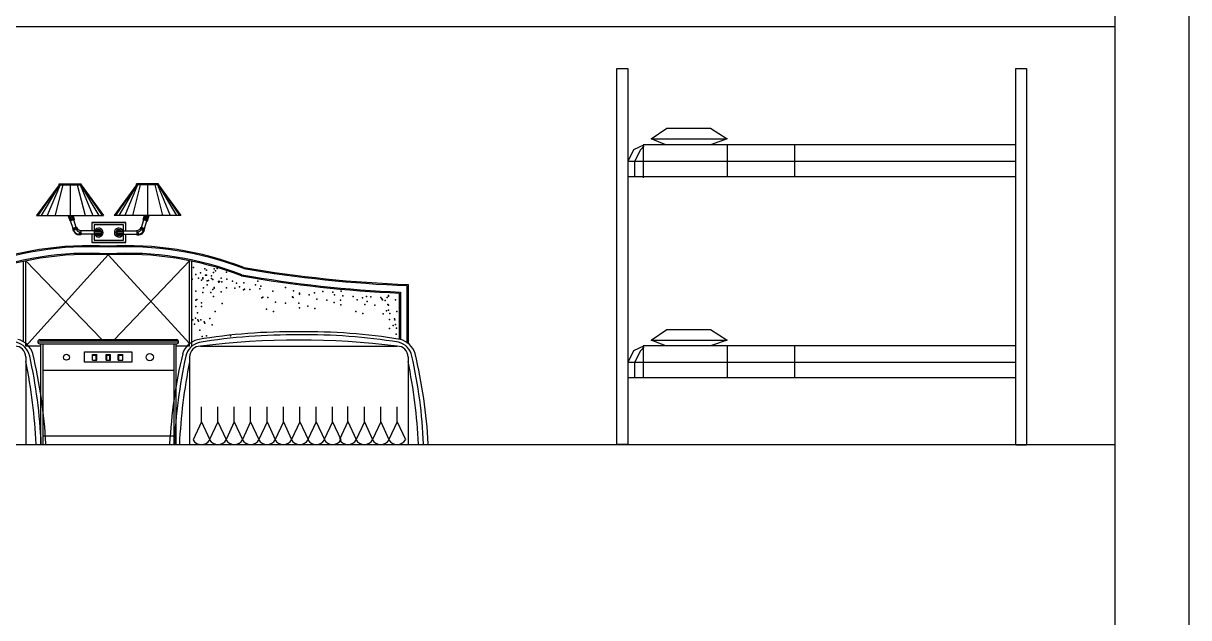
# Model space of a CAD drawing. Header units: inches. Extents: x 18.5 to 61, y 8.5 to 33.3.
# Drawn here: x 55.67 to 61, y 23.83 to 26.55 of the extents above; entities that cross this region are included whole.
import ezdxf

# ---------------------------------------------------------------- set-up
doc = ezdxf.new("R2010")
doc.units = ezdxf.units.IN
doc.header["$MEASUREMENT"] = 0
for name, color, linetype in [('02', 2, 'Continuous'), ('1', 1, 'Continuous'), ('kadrbm', 4, 'Continuous')]:
    doc.layers.add(name, color=color, linetype=linetype)

# ---------------------------------------------------------------- blocks, each defined once
blk = doc.blocks.new('kadrbm')
at = {"layer": 'kadrbm', "color": 4}
blk.add_lwpolyline([(0, 0), (0, 24.7972), (21, 24.7972), (21, 0), (0, 0)], close=True, dxfattribs=at)
blk.add_lwpolyline([(20.6631, 0.3257), (20.6631, 24.4603), (0.3369, 24.4603), (0.3369, 0.3257), (20.6631, 0.3257)], dxfattribs=at)

msp = doc.modelspace()

# ---------------------------------------------------------------- linework, layer by layer
at = {"layer": '02'}
for p, q in [((60.2125, 26.3404), (60.2616, 26.3404)), ((60.2125, 25.9904), (58.5073, 25.9904)), ((55.8322, 25.8067), (55.7293, 25.667)), ((55.8322, 25.8067), (55.7356, 25.667)), ((55.8339, 25.8067), (55.7505, 25.667)), ((55.8368, 25.8067), (55.7783, 25.667)), ((55.8494, 25.8067), (55.8127, 25.6646)), ((55.8322, 25.8122), (55.9326, 25.8122)), ((55.8322, 25.8067), (55.8322, 25.8122)), ((55.8322, 25.8067), (55.9326, 25.8067)), ((55.8824, 25.8067), (55.8824, 25.667)), ((55.9155, 25.8067), (55.9515, 25.667)), ((55.9281, 25.8067), (55.9866, 25.667)), ((55.931, 25.8067), (56.0144, 25.667)), ((55.9326, 25.8067), (55.9326, 25.8122)), ((55.9326, 25.8067), (56.0293, 25.667)), ((55.9326, 25.8067), (56.0356, 25.667)), ((56.187, 25.8067), (56.084, 25.667)), ((56.187, 25.8067), (56.0903, 25.667)), ((56.1887, 25.8067), (56.1052, 25.667)), ((56.1916, 25.8067), (56.133, 25.667)), ((56.2042, 25.8067), (56.1681, 25.667)), ((56.2874, 25.8122), (56.187, 25.8122)), ((56.187, 25.8067), (56.187, 25.8122)), ((56.2874, 25.8067), (56.187, 25.8067)), ((56.2372, 25.8067), (56.2372, 25.667)), ((56.2702, 25.8067), (56.3063, 25.667)), ((56.2828, 25.8067), (56.3414, 25.667)), ((56.2857, 25.8067), (56.3692, 25.667)), ((56.2874, 25.8067), (56.2874, 25.8122)), ((56.2874, 25.8067), (56.3904, 25.667)), ((56.2874, 25.8067), (56.3841, 25.667)), ((55.7293, 25.667), (56.0356, 25.667)), ((55.8826, 25.6418), (55.8742, 25.667)), ((55.8836, 25.6421), (55.8753, 25.667)), ((55.8861, 25.6399), (55.8771, 25.667)), ((55.8895, 25.6441), (55.8819, 25.667)), ((55.8996, 25.6475), (55.8826, 25.6418)), ((55.8969, 25.6078), (55.8852, 25.6427)), ((55.8959, 25.6462), (55.889, 25.667)), ((55.9004, 25.6446), (55.8929, 25.667)), ((55.9012, 25.648), (55.8957, 25.667)), ((55.9022, 25.6483), (55.8968, 25.667)), ((55.9022, 25.6483), (55.8996, 25.6475)), ((55.9098, 25.6121), (55.8996, 25.6475)), ((56.1373, 25.6348), (55.9829, 25.6348)), ((55.9829, 25.6348), (55.9829, 25.5964)), ((56.1356, 25.6331), (55.9846, 25.6331)), ((55.9929, 25.6248), (55.9929, 25.5539)), ((56.1273, 25.6248), (55.9929, 25.6248)), ((56.0653, 25.6348), (56.0662, 25.6356)), ((56.067, 25.6348), (56.0662, 25.6356)), ((56.3904, 25.667), (56.084, 25.667)), ((56.1273, 25.5539), (56.1273, 25.6248)), ((56.1373, 25.5962), (56.1373, 25.6348)), ((56.2099, 25.6121), (56.2201, 25.6475)), ((56.2175, 25.6483), (56.2229, 25.667)), ((56.2175, 25.6483), (56.237, 25.6418)), ((56.2185, 25.648), (56.224, 25.667)), ((56.2193, 25.6446), (56.2267, 25.667)), ((56.2228, 25.6078), (56.2344, 25.6427)), ((56.2237, 25.6462), (56.2307, 25.667)), ((56.2301, 25.6441), (56.2378, 25.667)), ((56.2335, 25.6399), (56.2425, 25.667)), ((56.236, 25.6421), (56.2443, 25.667)), ((56.237, 25.6418), (56.2454, 25.667)), ((55.9122, 25.6129), (55.8946, 25.607)), ((55.8984, 25.5956), (55.8946, 25.607)), ((55.9, 25.595), (55.8958, 25.6074)), ((55.9016, 25.5964), (55.8977, 25.6081)), ((55.9057, 25.5978), (55.9018, 25.6094)), ((55.908, 25.6083), (55.9072, 25.6112)), ((55.9096, 25.6088), (55.9086, 25.6117)), ((55.9122, 25.6128), (55.9122, 25.6129)), ((55.9317, 25.5787), (55.9218, 25.5787)), ((55.9317, 25.5859), (55.9223, 25.5859)), ((56.0189, 25.5815), (55.9223, 25.5815)), ((55.9317, 25.593), (55.9306, 25.593)), ((55.9317, 25.5992), (55.9317, 25.5787)), ((56.0189, 25.5962), (55.9317, 25.5962)), ((55.9829, 25.5815), (55.9829, 25.544)), ((56.0221, 25.5924), (55.9914, 25.5924)), ((56.0221, 25.5853), (55.9914, 25.5853)), ((56.0138, 25.5787), (55.9914, 25.5787)), ((56.0976, 25.5924), (56.1282, 25.5924)), ((56.0976, 25.5853), (56.1282, 25.5853)), ((56.1007, 25.5962), (56.188, 25.5962)), ((56.1007, 25.5815), (56.1973, 25.5815)), ((56.1059, 25.5787), (56.1282, 25.5787)), ((56.1373, 25.544), (56.1373, 25.5815)), ((56.188, 25.5992), (56.188, 25.5787)), ((56.188, 25.593), (56.189, 25.593)), ((56.188, 25.5859), (56.1973, 25.5859)), ((56.188, 25.5787), (56.1979, 25.5787)), ((56.2074, 25.6128), (56.2075, 25.6129)), ((56.2075, 25.6129), (56.225, 25.607)), ((56.2101, 25.6088), (56.211, 25.6117)), ((56.2116, 25.6083), (56.2125, 25.6112)), ((56.2139, 25.5978), (56.2178, 25.6094)), ((56.2181, 25.5964), (56.222, 25.6081)), ((56.2197, 25.595), (56.2238, 25.6074)), ((56.2212, 25.5956), (56.225, 25.607)), ((55.9829, 25.544), (56.1373, 25.544)), ((55.9846, 25.5456), (56.1356, 25.5456)), ((55.9929, 25.5539), (56.1273, 25.5539)), ((55.6695, 25.0889), (55.6695, 25.4568)), ((55.6795, 25.0691), (56.0572, 25.4868)), ((55.6795, 25.0691), (55.6795, 25.4589)), ((55.6795, 25.4589), (56.0281, 25.0991)), ((56.0572, 25.4868), (56.4299, 25.0805)), ((56.4299, 25.4599), (56.0858, 25.0991)), ((56.4299, 25.0691), (56.4299, 25.4599)), ((56.4399, 25.0691), (56.4399, 25.4579)), ((57.43, 25.3512), (57.43, 25.0819)), ((57.39, 25.3116), (57.39, 25.1004)), ((57.395, 25.3164), (57.395, 25.1004)), ((57.425, 25.3464), (57.425, 25.0819)), ((55.7351, 25.0894), (56.3793, 25.0894)), ((55.7427, 25.0991), (56.3716, 25.0991)), ((55.7427, 25.0961), (56.3766, 25.0961)), ((55.7472, 25.0691), (55.6795, 25.0691)), ((55.7427, 25.0791), (56.3716, 25.0791)), ((55.7472, 25.0791), (55.7472, 24.6191)), ((55.7572, 25.0791), (55.7572, 24.6191)), ((55.947, 25.0431), (55.947, 24.9954)), ((56.1653, 25.0411), (55.949, 25.0411)), ((55.9848, 25.0302), (56.0048, 25.0302)), ((55.9848, 25.0043), (55.9848, 25.0302)), ((55.9878, 25.0272), (56.0018, 25.0272)), ((56.0018, 25.0073), (56.0018, 25.0272)), ((56.0048, 25.0043), (56.0048, 25.0302)), ((56.0472, 25.0302), (56.0672, 25.0302)), ((56.0472, 25.0043), (56.0472, 25.0302)), ((56.0502, 25.0272), (56.0642, 25.0272)), ((56.0502, 25.0073), (56.0502, 25.0272)), ((56.0642, 25.0073), (56.0642, 25.0272)), ((56.0672, 25.0043), (56.0672, 25.0302)), ((56.1035, 25.0302), (56.1235, 25.0302)), ((56.1035, 25.0043), (56.1035, 25.0302)), ((56.1065, 25.0272), (56.1205, 25.0272)), ((56.1065, 25.0073), (56.1065, 25.0272)), ((56.1235, 25.0043), (56.1235, 25.0302)), ((56.1673, 24.9954), (56.1673, 25.0431)), ((56.3572, 25.0791), (56.3572, 24.6191)), ((56.3672, 25.0791), (56.3672, 24.6191)), ((56.4299, 25.0691), (56.3672, 25.0691)), ((56.4799, 25.0691), (57.38, 25.0691)), ((55.6795, 25.02), (55.6795, 24.6183)), ((55.949, 24.9974), (56.1653, 24.9974)), ((55.9848, 25.0043), (56.0048, 25.0043)), ((56.0472, 25.0043), (56.0672, 25.0043)), ((56.1035, 25.0043), (56.1235, 25.0043)), ((56.43, 25.0222), (56.43, 24.6183)), ((57.43, 25.02), (57.43, 24.6183)), ((55.7572, 24.9591), (56.3572, 24.9591)), ((56.4841, 24.7225), (56.4841, 24.791)), ((56.5594, 24.723), (56.5594, 24.7915)), ((56.6344, 24.723), (56.6344, 24.7915)), ((56.7094, 24.723), (56.7094, 24.7915)), ((56.7844, 24.723), (56.7844, 24.7915)), ((56.8594, 24.723), (56.8594, 24.7915)), ((56.9344, 24.723), (56.9344, 24.7915)), ((57.0094, 24.723), (57.0094, 24.7915)), ((57.0844, 24.723), (57.0844, 24.7915)), ((57.1549, 24.7237), (57.1549, 24.7921)), ((57.2302, 24.723), (57.2302, 24.7915)), ((57.3052, 24.723), (57.3052, 24.7915)), ((57.3802, 24.723), (57.3802, 24.7915)), ((56.4841, 24.7225), (56.4464, 24.6404)), ((56.4841, 24.7225), (56.5219, 24.6404)), ((56.5594, 24.723), (56.5216, 24.641)), ((56.5594, 24.723), (56.5971, 24.641)), ((56.6344, 24.723), (56.5966, 24.641)), ((56.6344, 24.723), (56.6721, 24.641)), ((56.7094, 24.723), (56.6716, 24.641)), ((56.7094, 24.723), (56.7471, 24.641)), ((56.7844, 24.723), (56.7466, 24.641)), ((56.7844, 24.723), (56.8221, 24.641)), ((56.8594, 24.723), (56.8216, 24.641)), ((56.8594, 24.723), (56.8971, 24.641)), ((56.9344, 24.723), (56.8966, 24.641)), ((56.9344, 24.723), (56.9721, 24.641)), ((57.0094, 24.723), (56.9716, 24.641)), ((57.0094, 24.723), (57.0471, 24.641)), ((57.0844, 24.723), (57.0466, 24.641)), ((57.0844, 24.723), (57.1221, 24.641)), ((57.1549, 24.7237), (57.1169, 24.641)), ((57.1549, 24.7237), (57.1929, 24.641)), ((57.2302, 24.723), (57.1925, 24.641)), ((57.2302, 24.723), (57.2679, 24.641)), ((57.3052, 24.723), (57.2675, 24.641)), ((57.3052, 24.723), (57.3429, 24.641)), ((57.3802, 24.723), (57.3425, 24.641)), ((57.3802, 24.723), (57.4179, 24.641)), ((55.7572, 24.6591), (56.3572, 24.6591))]:
    msp.add_line(p, q, dxfattribs=at)
msp.add_lwpolyline([(58.3868, 26.3404), (58.4359, 26.3404), (58.4359, 24.6183), (58.3868, 24.6183)], close=True, dxfattribs=at)
for points in [[(60.2125, 24.6154), (60.2125, 26.3404)], [(60.2616, 26.3404), (60.2616, 24.6154)], [(58.5431, 26.0171), (58.6145, 26.0662), (58.8153, 26.0662), (58.8912, 26.0171), (58.8153, 25.9904)], [(58.5118, 25.9904), (58.4627, 25.9681), (58.4359, 25.9146)], [(58.5073, 25.9904), (58.5073, 25.8395)], [(58.61, 25.9904), (58.5431, 26.0171), (58.8868, 26.0171)], [(58.8912, 25.9904), (58.8912, 25.8439)], [(59.1992, 25.9904), (59.1992, 25.8439)], [(58.5118, 25.9859), (58.494, 25.9681), (58.4672, 25.9146), (58.4672, 25.8484)], [(60.2125, 25.9146), (58.4359, 25.9146)], [(60.2125, 25.8439), (58.4359, 25.8439)], [(58.5431, 25.0967), (58.6145, 25.1457), (58.8153, 25.1457), (58.8912, 25.0967), (58.8153, 25.07)], [(58.61, 25.07), (58.5431, 25.0967), (58.8868, 25.0967)], [(58.5118, 25.07), (58.4627, 25.0477), (58.4359, 24.9942)], [(58.5118, 25.0655), (58.494, 25.0477), (58.4672, 24.9942), (58.4672, 24.9235)], [(58.5073, 25.07), (58.5073, 24.9235)], [(60.2125, 25.07), (58.5073, 25.07)], [(58.8912, 25.07), (58.8912, 24.9235)], [(59.1992, 25.07), (59.1992, 24.9235)], [(60.2125, 24.9942), (58.4359, 24.9942)], [(60.2125, 24.9235), (58.4359, 24.9235)], [(60.2616, 24.6154), (60.2125, 24.6154)]]:
    msp.add_lwpolyline(points, dxfattribs=at)
for centre, radius in [((55.8659, 25.0183), 0.0137), ((56.2473, 25.0183), 0.0167)]:
    msp.add_circle(centre, radius, dxfattribs=at)
for centre, radius, start, end in [((55.9218, 25.6023), 0.023, 198.4714, 270), ((55.9223, 25.6034), 0.0219, 198.4714, 270), ((55.9306, 25.6149), 0.0235, 196.1008, 272.6013), ((55.9306, 25.6181), 0.0192, 196.1008, 273.1964), ((56.0138, 25.5889), 0.0206, 209.413, 150.587), ((56.0138, 25.5889), 0.014, 226.1102, 133.8898), ((56.0138, 25.5889), 0.00903, 270, 90), ((56.1059, 25.5889), 0.0206, 29.413, 330.587), ((56.1059, 25.5889), 0.014, 46.1102, 313.8898), ((56.1059, 25.5889), 0.00903, 90, 270), ((56.189, 25.6181), 0.0192, 266.8036, 343.8992), ((56.189, 25.6149), 0.0235, 267.3987, 343.8992), ((56.1973, 25.6034), 0.0219, 270, 341.5286), ((56.1979, 25.6034), 0.0246, 270, 341.5286), ((55.9754, 24.0229), 1.5063, 86.8892, 111.009), ((55.9754, 24.0229), 1.5013, 86.8789, 111.009), ((56.1389, 24.0229), 1.5063, 68.991, 93.1108), ((56.1389, 24.0229), 1.5013, 68.9722, 93.1211), ((55.9754, 24.0229), 1.4713, 86.8152, 111.1856), ((55.9754, 24.0229), 1.4663, 86.8043, 111.1856), ((56.1389, 24.0229), 1.4713, 68.8627, 93.1848), ((56.1389, 24.0229), 1.4663, 68.8434, 93.1957), ((57.6356, 31.0027), 5.6602, 260.256, 267.8681), ((57.6356, 31.0027), 5.6552, 260.261, 267.9169), ((57.6453, 31.0043), 5.6984, 260.1256, 267.4319), ((57.6453, 31.0043), 5.6934, 260.1305, 267.48), ((56.8926, 22.5704), 2.564, 89.1648, 99.5857), ((56.9735, 22.5705), 2.564, 80.5518, 90.9727), ((55.6144, 25.0043), 0.0854, 13.1531, 75.0622), ((55.6191, 25.0058), 0.0971, 17.8136, 75.2435), ((55.7454, 25.0891), 0.0104, 105.0517, 254.9483), ((56.3689, 25.0891), 0.0104, 285.0517, 74.9483), ((56.4906, 25.0047), 0.0971, 104.894, 162.3238), ((56.4954, 25.0032), 0.0854, 105.0753, 166.9844), ((56.8932, 22.5589), 2.5615, 89.1757, 99.4376), ((56.93, 21.4213), 3.6755, 82.9667, 97.0333), ((56.973, 22.559), 2.5615, 80.6998, 90.9618), ((57.365, 25.0043), 0.0854, 13.1531, 75.0622), ((57.3697, 25.0058), 0.0971, 17.8136, 75.2435), ((55.6295, 25.0191), 0.05, 0, 90), ((53.4594, 24.4937), 2.3164, 3.1544, 13.5267), ((58.6516, 24.4978), 2.3164, 166.6108, 176.9831), ((56.4799, 25.0191), 0.05, 90, 180), ((57.38, 25.0191), 0.05, 0, 90), ((55.21, 24.4937), 2.3164, 3.1544, 13.5267), ((53.2194, 24.4954), 2.5114, 2.8668, 11.5685), ((53.3926, 24.5153), 2.3605, 2.5701, 12.4391), ((58.7184, 24.5195), 2.3605, 167.6983, 177.5673), ((58.8916, 24.5001), 2.5114, 168.569, 177.2707), ((54.9699, 24.4954), 2.5114, 2.8668, 11.5685), ((55.1431, 24.5153), 2.3605, 2.5701, 12.4391), ((56.4816, 24.6581), 0.0394, 206.581, 273.3711), ((56.4866, 24.6581), 0.0394, 266.6289, 333.419), ((56.5569, 24.6586), 0.0394, 206.581, 273.3711), ((56.5619, 24.6586), 0.0394, 266.6289, 333.419), ((56.6319, 24.6586), 0.0394, 206.581, 273.3711), ((56.6369, 24.6586), 0.0394, 266.6289, 333.419), ((56.7069, 24.6586), 0.0394, 206.581, 273.3711), ((56.7119, 24.6586), 0.0394, 266.6289, 333.419), ((56.7819, 24.6586), 0.0394, 206.581, 273.3711), ((56.7869, 24.6586), 0.0394, 266.6289, 333.419), ((56.8569, 24.6586), 0.0394, 206.581, 273.3711), ((56.8619, 24.6586), 0.0394, 266.6289, 333.419), ((56.9319, 24.6586), 0.0394, 206.581, 273.3711), ((56.9369, 24.6586), 0.0394, 266.6289, 333.419), ((57.0069, 24.6586), 0.0394, 206.581, 273.3711), ((57.0119, 24.6586), 0.0394, 266.6289, 333.419), ((57.0819, 24.6586), 0.0394, 206.581, 273.3711), ((57.0869, 24.6586), 0.0394, 266.6289, 333.419), ((57.1527, 24.6586), 0.0394, 206.581, 273.3711), ((57.1577, 24.6586), 0.0394, 266.6289, 333.419), ((57.2277, 24.6586), 0.0394, 206.581, 273.3711), ((57.2327, 24.6586), 0.0394, 266.6289, 333.419), ((57.3027, 24.6586), 0.0394, 206.581, 273.3711), ((57.3077, 24.6586), 0.0394, 266.6289, 333.419), ((57.3777, 24.6586), 0.0394, 206.581, 273.3711), ((57.3827, 24.6586), 0.0394, 266.6289, 333.419)]:
    msp.add_arc(centre, radius, start, end, dxfattribs=at)
for p in [(56.4482, 25.4291), (56.4802, 25.404), (56.5002, 25.4221), (56.5076, 25.4161), (56.5396, 25.4061), (56.5422, 25.4221), (56.5486, 25.4131), (56.5556, 25.4251), (56.5872, 25.4251), (56.5992, 25.407), (56.4422, 25.375), (56.4582, 25.3971), (56.4712, 25.3801), (56.4842, 25.3711), (56.4902, 25.381), (56.4902, 25.3771), (56.5032, 25.3931), (56.5076, 25.3931), (56.5106, 25.3681), (56.5106, 25.349), (56.5166, 25.369), (56.5296, 25.391), (56.5296, 25.378), (56.5356, 25.3741), (56.5616, 25.365), (56.5642, 25.3611), (56.5672, 25.365), (56.5746, 25.3801), (56.5776, 25.3641), (56.6006, 25.375), (56.6266, 25.3658), (56.6452, 25.3567), (56.6786, 25.3588), (56.7322, 25.3498), (56.7422, 25.3658), (56.4582, 25.32), (56.4902, 25.314), (56.4932, 25.336), (56.5266, 25.314), (56.5361, 25.3278), (56.5387, 25.2967), (56.5421, 25.3377), (56.5421, 25.3338), (56.5737, 25.3178), (56.5992, 25.336), (56.6366, 25.3338), (56.6586, 25.3407), (56.6772, 25.3268), (56.6816, 25.3298), (56.7052, 25.3277), (56.7512, 25.3317), (56.7555, 25.3432), (56.8105, 25.3202), (56.8685, 25.3371), (56.9005, 25.2951), (56.9053, 25.3226), (56.9337, 25.3111), (56.9337, 25.3072), (56.9773, 25.3045), (57.0023, 25.3135), (57.0403, 25.3186), (57.0853, 25.3156), (57.0933, 25.3045), (57.1235, 25.3205), (57.1321, 25.3), (57.1781, 25.296), (57.2404, 25.296), (57.26, 25.2953), (57.3411, 25.3011), (57.3411, 25.2972), (56.4584, 25.2796), (56.4584, 25.2506), (56.4624, 25.2826), (56.4844, 25.2666), (56.4844, 25.2506), (56.5797, 25.2647), (56.7602, 25.2897), (56.7656, 25.2931), (56.7875, 25.2912), (56.8225, 25.2701), (56.8685, 25.2661), (56.9035, 25.2912), (56.9307, 25.2661), (56.9337, 25.2441), (56.9713, 25.2514), (57.0033, 25.2414), (57.0123, 25.2834), (57.0583, 25.2794), (57.0911, 25.268), (57.1205, 25.2794), (57.1231, 25.258), (57.197, 25.2812), (57.222, 25.2902), (57.232, 25.2601), (57.2434, 25.274), (57.278, 25.2561), (57.305, 25.2923), (57.31, 25.2851), (57.313, 25.2812), (57.3256, 25.2774), (57.3351, 25.2912), (57.3377, 25.2601), (57.3402, 25.2561), (57.3727, 25.2812), (56.4452, 25.1898), (56.4568, 25.1973), (56.4654, 25.2211), (56.4682, 25.1898), (56.4814, 25.1891), (56.5232, 25.1958), (56.5464, 25.227), (56.7815, 25.2381), (56.8135, 25.2281), (57.191, 25.2281), (57.223, 25.2181), (57.3155, 25.217), (57.3315, 25.23), (57.3411, 25.2341), (57.3454, 25.1904), (57.3467, 25.2181), (57.3677, 25.1935), (57.3702, 25.1896), (57.3787, 25.2281), (56.4522, 25.1698), (56.4712, 25.1828), (56.4766, 25.1425), (56.4972, 25.1798), (56.4998, 25.1737), (56.5334, 25.1669), (57.3454, 25.1505), (57.3614, 25.1635), (57.3732, 25.1676), (57.3767, 25.1515), (56.4868, 25.1136), (56.507, 25.1159), (56.6179, 25.1159), (57.3754, 25.1239)]:
    msp.add_point(p, dxfattribs=at)
at = {"layer": '1'}
for p, q in [((40.3716, 26.5324), (60.6678, 26.5324)), ((40.3716, 24.6183), (60.6678, 24.6183))]:
    msp.add_line(p, q, dxfattribs=at)

# ---------------------------------------------------------------- block references
at = {"layer": 'kadrbm'}
msp.add_blockref('kadrbm', (40.0047, 8.4798), dxfattribs=at)

doc.saveas('drawing.dxf')
